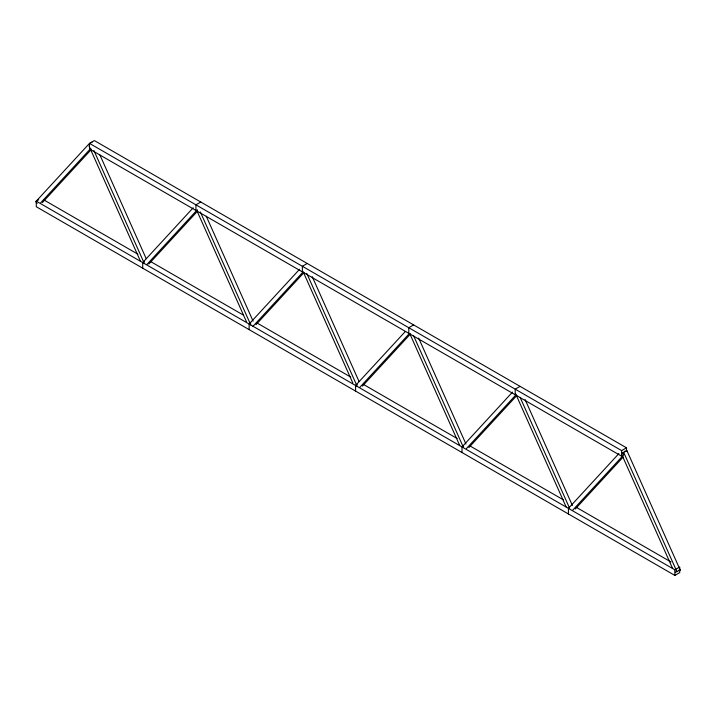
<?xml version="1.0" encoding="UTF-8"?>
<svg xmlns="http://www.w3.org/2000/svg" width="716" height="716" viewBox="0 0 716 716"><rect width="100%" height="100%" fill="white"/><g stroke="black" fill="none" stroke-linecap="round" stroke-linejoin="round"><path stroke-width="1.07" d="M40.669 202.825L90.887 148.319M42.369 202.61L91.084 149.734M142.985 262.289L193.195 207.783M147.102 264.276L197.321 209.77M148.794 264.061L197.518 211.184M249.41 323.73L299.628 269.225M252.784 326.532L303.002 272.035M255.97 324.697L303.951 272.626M355.843 385.181L405.31 331.49M359.96 387.168L409.427 333.477M362.403 386.139L410.375 334.077M462.276 446.632L512.486 392.117M466.393 448.619L515.86 394.928M468.837 447.59L516.809 395.518M568.701 508.074L618.919 453.568M572.827 510.06L623.797 454.75L622.481 452.942M575.27 509.031L623.242 456.969M89.491 143.379L621.649 450.615L621.649 456.217L89.491 148.982L89.491 143.379L94.351 140.578L626.509 447.813L626.509 451.545M92.203 142.045L89.017 143.889L35.8 201.652L37.116 203.46M36.283 201.142L674.866 569.82L679.717 567.018L679.717 572.621L674.866 575.422L36.283 206.745L36.283 201.142L38.709 199.737M200.784 202.019L195.924 204.821L195.924 210.432M144.328 261.653L142.717 262.584L142.717 268.196M307.218 263.47L302.358 266.271L302.358 271.874M250.761 323.095L249.141 324.035L249.141 329.637M413.642 324.912L408.782 327.713L408.782 333.325M357.195 384.546L355.575 385.476L355.575 391.088M520.076 386.363L515.216 389.164L515.216 394.767M463.628 445.996L462.008 446.927L462.008 452.53M621.649 450.615L626.509 447.813M622.043 453.031L626.983 450.803L680.2 570.008L675.26 572.245M624.361 451.384L626.983 450.803M678.455 570.401L680.2 570.008M44.034 200.015L137.893 254.198M150.467 261.465L243.35 315.085M256.901 322.907L350.75 377.09M363.325 384.358L457.184 438.541M469.759 445.8L563.608 499.983M576.192 507.25L671.008 561.988M623.797 452.646L677.005 571.851M621.622 454.248L672.566 568.361M525.105 399.537L572.406 505.505M520.093 397.308L569.668 508.36M515.645 393.818L566.132 506.919M418.672 338.095L465.973 444.054M413.66 335.858L463.234 446.918M409.668 333.387L459.708 445.468M312.239 276.645L359.092 381.592M306.779 273.396L357.257 386.488M303.244 271.946L352.818 383.006M206.262 216.214L253.106 321.162M200.346 211.945L250.824 325.037M196.811 210.495L246.385 321.556M99.828 154.772L146.225 258.7M93.912 150.494L144.399 263.595M89.017 145.992L140.417 261.125M674.866 569.82L674.866 575.422M568.432 508.378L568.432 513.981"/></g></svg>
